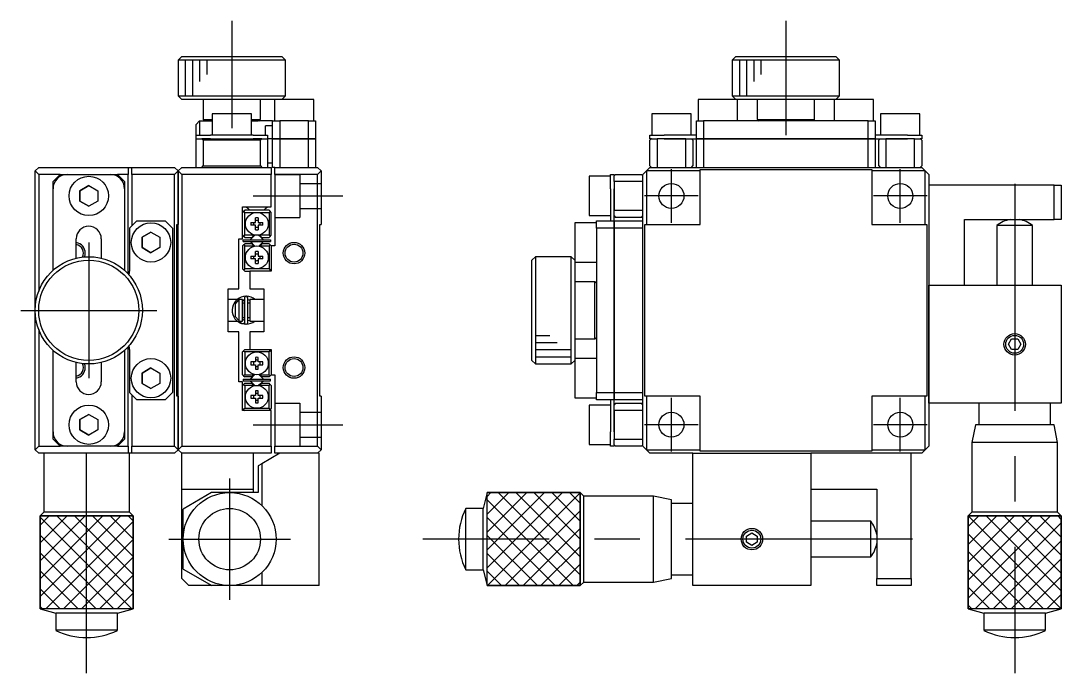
# Model space of a CAD drawing. Extents: x 196 to 549, y -29 to 204.
# Drawn here: x 403.2 to 548.7, y 59.8 to 151.1 of the extents above; entities that cross this region are included whole.
import ezdxf

# ---------------------------------------------------------------- set-up
doc = ezdxf.new("R2010")
doc.units = 0
doc.linetypes.add('CENTER', pattern=[50.8, 31.75, -6.35, 6.35, -6.35])
doc.linetypes.add('DASHED', pattern=[19.05, 12.7, -6.35])
doc.layers.get('0').update_dxf_attribs({"linetype": 'CONTINUOUS'})
doc.layers.add('CENTER', color=1, linetype='CENTER')

msp = doc.modelspace()

# ---------------------------------------------------------------- linework, layer by layer
at = {"color": 7, "linetype": 'CONTINUOUS'}
for p, q in [((425.71, 146.1), (425.21, 145.6)), ((440.21, 145.6), (425.21, 145.6)), ((425.21, 145.6), (425.21, 140.6)), ((425.71, 146.1), (439.71, 146.1)), ((425.71, 146.1), (439.71, 146.1)), ((425.71, 146.1), (425.71, 146.1)), ((440.21, 145.6), (439.71, 146.1)), ((440.21, 140.6), (440.21, 145.6)), ((503.18, 146.1), (502.68, 145.6)), ((517.68, 145.6), (502.68, 145.6)), ((502.68, 145.6), (502.68, 140.6)), ((503.18, 146.1), (517.18, 146.1)), ((517.68, 145.6), (517.18, 146.1)), ((517.68, 140.6), (517.68, 145.6)), ((425.21, 140.6), (440.21, 140.6)), ((425.21, 140.6), (425.71, 140.1)), ((438.66, 140.1), (425.71, 140.1)), ((428.71, 140.1), (428.71, 137.3)), ((436.71, 137.3), (436.71, 140.1)), ((444.16, 140.1), (438.66, 140.1)), ((438.66, 140.1), (438.66, 137.1)), ((439.71, 140.1), (440.21, 140.6)), ((440.21, 140.6), (440.21, 140.6)), ((444.16, 137.1), (444.16, 140.1)), ((500.68, 140.1), (497.93, 140.1)), ((497.93, 140.1), (497.93, 137.1)), ((503.43, 140.1), (500.68, 140.1)), ((502.68, 140.6), (510.1, 140.6)), ((502.68, 140.6), (503.18, 140.1)), ((510.1, 140.1), (503.43, 140.1)), ((503.43, 137.1), (503.43, 140.1)), ((506.18, 140.1), (506.18, 137.3)), ((510.1, 140.6), (517.68, 140.6)), ((516.93, 140.1), (510.1, 140.1)), ((514.18, 137.3), (514.18, 140.1)), ((519.68, 140.1), (516.93, 140.1)), ((516.93, 140.1), (516.93, 137.1)), ((517.18, 140.1), (517.68, 140.6)), ((522.43, 140.1), (519.68, 140.1)), ((522.43, 137.1), (522.43, 140.1)), ((428.21, 137.1), (427.71, 136.6)), ((428.21, 137.1), (428.21, 135.1)), ((428.21, 137.1), (429.96, 137.1)), ((428.71, 137.3), (429.96, 137.3)), ((428.71, 137.3), (428.91, 137.1)), ((435.46, 138.1), (429.96, 138.1)), ((429.96, 138.1), (429.96, 135.1)), ((435.46, 135.1), (435.46, 138.1)), ((435.46, 137.3), (436.71, 137.3)), ((435.46, 137.1), (436.41, 137.1)), ((438.41, 137.1), (436.41, 137.1)), ((436.51, 137.1), (436.71, 137.3)), ((438.41, 134.6), (438.41, 137.1)), ((438.41, 137.1), (439.41, 137.1)), ((439.41, 137.1), (439.41, 134.6)), ((443.41, 137.1), (439.41, 137.1)), ((443.41, 134.6), (443.41, 137.1)), ((443.41, 137.1), (444.41, 137.1)), ((444.41, 137.1), (444.41, 134.6)), ((494.18, 138.1), (491.43, 138.1)), ((491.43, 138.1), (491.43, 135.1)), ((496.93, 138.1), (494.18, 138.1)), ((496.93, 135.1), (496.93, 138.1)), ((497.68, 134.6), (497.68, 137.1)), ((497.68, 137.1), (498.68, 137.1)), ((498.68, 137.1), (498.68, 134.6)), ((508.93, 137.1), (498.68, 137.1)), ((506.18, 137.3), (510.13, 137.3)), ((506.18, 137.3), (506.38, 137.1)), ((511.43, 137.1), (508.93, 137.1)), ((510.13, 137.3), (514.18, 137.3)), ((521.68, 137.1), (511.43, 137.1)), ((513.98, 137.1), (514.18, 137.3)), ((521.68, 134.6), (521.68, 137.1)), ((521.68, 137.1), (522.68, 137.1)), ((522.68, 137.1), (522.68, 134.6)), ((526.18, 138.1), (523.43, 138.1)), ((523.43, 138.1), (523.43, 135.1)), ((528.93, 138.1), (526.18, 138.1)), ((528.93, 135.1), (528.93, 138.1)), ((427.71, 135.1), (427.71, 136.6)), ((438.41, 136.4), (437.41, 136.4)), ((437.41, 135.1), (437.41, 136.4)), ((427.71, 134.6), (427.71, 135.1)), ((427.71, 135.1), (429.71, 135.1)), ((427.71, 130.6), (427.71, 134.6)), ((427.71, 134.6), (428.51, 134.6)), ((428.71, 134.4), (428.51, 134.6)), ((428.51, 134.6), (428.83, 134.6)), ((428.83, 134.6), (428.51, 134.6)), ((436.71, 134.4), (428.71, 134.4)), ((428.71, 134.4), (428.71, 130.8)), ((429.71, 134.6), (428.83, 134.6)), ((435.71, 135.1), (429.71, 135.1)), ((429.71, 134.6), (435.71, 134.6)), ((435.71, 135.1), (437.71, 135.1)), ((436.58, 134.6), (435.71, 134.6)), ((436.58, 134.6), (436.91, 134.6)), ((436.91, 134.6), (436.58, 134.6)), ((436.91, 134.6), (436.71, 134.4)), ((436.71, 130.8), (436.71, 134.4)), ((436.91, 134.6), (437.71, 134.6)), ((437.71, 135.1), (437.71, 134.6)), ((437.71, 134.6), (437.71, 130.6)), ((438.41, 134.6), (437.71, 134.6)), ((439.41, 134.6), (438.41, 134.6)), ((438.41, 130.6), (438.41, 134.6)), ((438.41, 134.6), (439.41, 134.6)), ((439.41, 134.6), (443.41, 134.6)), ((439.41, 134.6), (439.41, 130.6)), ((443.41, 134.6), (439.41, 134.6)), ((444.41, 134.6), (443.41, 134.6)), ((443.41, 130.6), (443.41, 134.6)), ((443.41, 134.6), (444.41, 134.6)), ((444.41, 134.6), (444.41, 130.6)), ((491.18, 134.6), (491.18, 135.1)), ((491.18, 135.1), (493.18, 135.1)), ((491.38, 134.6), (491.18, 134.4)), ((491.38, 134.6), (491.18, 134.6)), ((491.18, 130.8), (491.18, 134.4)), ((491.38, 134.6), (492.18, 134.6)), ((492.18, 134.6), (492.18, 130.6)), ((493.18, 134.6), (492.18, 134.6)), ((493.18, 134.6), (492.18, 134.6)), ((497.68, 135.1), (493.18, 135.1)), ((496.18, 134.6), (493.18, 134.6)), ((493.18, 134.6), (496.18, 134.6)), ((496.18, 130.6), (496.18, 134.6)), ((496.18, 134.6), (497.68, 134.6)), ((497.18, 134.4), (496.98, 134.6)), ((497.18, 134.4), (497.18, 130.8)), ((498.68, 134.6), (497.68, 134.6)), ((497.68, 130.6), (497.68, 134.6)), ((497.68, 134.6), (498.68, 134.6)), ((498.68, 134.6), (521.68, 134.6)), ((498.68, 134.6), (498.68, 130.6)), ((521.68, 134.6), (498.68, 134.6)), ((522.68, 134.6), (521.68, 134.6)), ((521.68, 130.6), (521.68, 134.6)), ((521.68, 134.6), (522.68, 134.6)), ((527.18, 135.1), (522.68, 135.1)), ((522.68, 134.6), (522.68, 130.6)), ((522.68, 134.6), (524.18, 134.6)), ((523.38, 134.6), (523.18, 134.4)), ((523.18, 130.8), (523.18, 134.4)), ((524.18, 134.6), (524.18, 130.6)), ((527.18, 134.6), (524.18, 134.6)), ((524.18, 134.6), (527.18, 134.6)), ((527.18, 135.1), (529.18, 135.1)), ((528.18, 134.6), (527.18, 134.6)), ((528.18, 134.6), (527.18, 134.6)), ((528.18, 130.6), (528.18, 134.6)), ((528.18, 134.6), (528.98, 134.6)), ((529.18, 134.4), (528.98, 134.6)), ((529.18, 134.6), (528.98, 134.6)), ((529.18, 135.1), (529.18, 134.6)), ((529.18, 134.4), (529.18, 130.8)), ((438.41, 131.2), (437.71, 131.2)), ((405.71, 130.6), (405.21, 130.1)), ((405.21, 110.6), (405.21, 130.1)), ((405.21, 130.1), (405.71, 129.6)), ((405.71, 130.6), (418.21, 130.6)), ((405.71, 129.6), (405.71, 113.29)), ((408.71, 129.6), (405.71, 129.6)), ((408.51, 129.4), (408.71, 129.6)), ((408.71, 129.6), (409.71, 129.6)), ((409.71, 129.6), (415.71, 129.6)), ((415.71, 129.6), (416.71, 129.6)), ((416.71, 129.6), (416.91, 129.4)), ((418.21, 129.6), (416.71, 129.6)), ((418.21, 130.6), (418.21, 129.6)), ((418.21, 130.6), (418.71, 130.6)), ((418.21, 115.7), (418.21, 129.6)), ((418.71, 129.6), (418.71, 130.6)), ((418.71, 130.6), (424.71, 130.6)), ((424.71, 129.6), (418.71, 129.6)), ((418.71, 129.6), (418.71, 122.4)), ((424.71, 130.6), (425.21, 130.1)), ((425.21, 130.1), (424.71, 129.6)), ((424.71, 91.6), (424.71, 129.6)), ((425.71, 130.6), (425.21, 130.1)), ((425.21, 91.1), (425.21, 130.1)), ((425.21, 130.1), (425.71, 129.6)), ((425.21, 130.1), (425.21, 122.6)), ((425.71, 130.6), (438.21, 130.6)), ((425.71, 129.6), (425.71, 91.6)), ((438.21, 129.6), (425.71, 129.6)), ((428.51, 130.6), (428.71, 130.8)), ((428.71, 130.8), (436.71, 130.8)), ((436.71, 130.8), (436.91, 130.6)), ((438.21, 130.6), (438.21, 129.6)), ((438.21, 125.1), (438.21, 129.6)), ((438.71, 130.6), (438.41, 130.6)), ((438.71, 129.6), (438.71, 130.6)), ((438.71, 130.6), (444.71, 130.6)), ((438.71, 129.6), (438.71, 119.6)), ((444.71, 129.6), (438.71, 129.6)), ((444.71, 130.6), (445.21, 130.1)), ((445.21, 130.1), (444.71, 129.6)), ((444.71, 91.6), (444.71, 129.6)), ((445.21, 130.1), (445.21, 122.6)), ((485.68, 129.6), (486.18, 129.6)), ((485.68, 127.6), (485.68, 129.6)), ((486.38, 129.6), (486.18, 129.4)), ((486.18, 129.6), (486.18, 129.4)), ((486.38, 129.6), (489.98, 129.6)), ((490.18, 129.4), (489.98, 129.6)), ((490.68, 130.1), (490.18, 129.6)), ((490.18, 91.6), (490.18, 129.6)), ((491.18, 130.6), (490.68, 130.1)), ((490.68, 130.1), (490.68, 122.6)), ((498.18, 130.1), (490.68, 130.1)), ((491.18, 130.8), (491.38, 130.6)), ((491.18, 130.6), (529.18, 130.6)), ((496.98, 130.6), (497.18, 130.8)), ((498.18, 130.3), (522.18, 130.3)), ((498.18, 130.1), (498.18, 130.3)), ((498.18, 122.6), (498.18, 130.1)), ((522.18, 130.3), (522.18, 130.1)), ((529.68, 130.1), (522.18, 130.1)), ((522.18, 130.1), (522.18, 122.6)), ((523.18, 130.8), (523.38, 130.6)), ((528.98, 130.6), (529.18, 130.8)), ((529.68, 130.1), (529.18, 130.6)), ((529.68, 122.6), (529.68, 130.1)), ((530.18, 129.6), (529.68, 130.1)), ((530.18, 129.6), (530.18, 91.6)), ((408.51, 129.4), (407.71, 128.6)), ((407.71, 127.6), (407.71, 128.6)), ((408.83, 129.4), (408.51, 129.4)), ((411.46, 127.32), (412.71, 128.04)), ((412.71, 128.04), (411.46, 127.32)), ((412.71, 128.04), (413.96, 127.32)), ((416.91, 129.4), (416.58, 129.4)), ((417.71, 128.6), (416.91, 129.4)), ((417.71, 128.6), (417.71, 127.6)), ((482.68, 129.35), (482.68, 126.6)), ((485.68, 129.35), (482.68, 129.35)), ((486.18, 128.6), (486.18, 129.4)), ((490.18, 128.6), (486.18, 128.6)), ((486.18, 128.6), (486.18, 127.6)), ((486.18, 128.6), (486.18, 127.6)), ((547.68, 128.1), (530.18, 128.1)), ((547.68, 123.3), (547.68, 128.1)), ((547.68, 128.1), (548.68, 128.1)), ((548.68, 128.1), (548.68, 123.3)), ((407.71, 116.19), (407.71, 127.6)), ((411.46, 125.88), (411.46, 127.32)), ((411.46, 127.32), (411.46, 125.88)), ((413.96, 127.32), (413.96, 125.88)), ((417.71, 127.6), (417.71, 116.19)), ((482.68, 126.6), (482.68, 123.85)), ((485.68, 127.6), (485.68, 123.1)), ((486.18, 127.6), (486.18, 124.6)), ((486.18, 124.6), (486.18, 127.6)), ((412.71, 125.15), (411.46, 125.88)), ((411.46, 125.88), (412.71, 125.15)), ((413.96, 125.88), (412.71, 125.15)), ((434.21, 125.1), (438.21, 125.1)), ((434.21, 120.6), (434.21, 125.1)), ((434.36, 124.45), (434.21, 124.3)), ((434.36, 124.45), (434.51, 124.6)), ((434.51, 124.3), (434.36, 124.45)), ((437.91, 124.6), (434.51, 124.6)), ((434.51, 121.1), (434.51, 124.3)), ((434.51, 124.3), (436.21, 124.3)), ((434.73, 125.1), (434.96, 124.87)), ((434.96, 124.87), (435.21, 124.62)), ((436.21, 124.62), (435.21, 124.62)), ((437.21, 124.62), (436.21, 124.62)), ((436.21, 124.3), (437.91, 124.3)), ((437.21, 124.62), (437.46, 124.87)), ((437.46, 124.87), (437.69, 125.1)), ((437.91, 124.6), (438.06, 124.45)), ((438.06, 124.45), (437.91, 124.3)), ((437.91, 124.3), (437.91, 121.1)), ((438.21, 124.3), (438.06, 124.45)), ((438.21, 121.1), (438.21, 124.3)), ((482.68, 123.85), (485.68, 123.85)), ((486.18, 124.6), (490.18, 124.6)), ((486.18, 123.1), (486.18, 124.6)), ((486.18, 123.8), (486.38, 123.6)), ((489.98, 123.6), (490.18, 123.8)), ((419.41, 123.1), (418.41, 122.1)), ((419.41, 123.1), (423.41, 123.1)), ((424.41, 122.1), (423.41, 123.1)), ((425.01, 122.6), (425.21, 122.6)), ((425.01, 98.6), (425.01, 122.6)), ((435.38, 122.9), (436.01, 122.9)), ((436.01, 122.5), (435.38, 122.5)), ((436.01, 122.9), (436.01, 123.52)), ((436.01, 121.87), (436.01, 122.5)), ((436.41, 123.52), (436.41, 122.9)), ((436.41, 122.9), (437.03, 122.9)), ((436.41, 122.5), (436.41, 121.87)), ((437.03, 122.5), (436.41, 122.5)), ((445.01, 122.6), (445.21, 122.6)), ((445.01, 98.6), (445.01, 122.6)), ((480.68, 122.85), (480.68, 120.1)), ((483.68, 122.85), (480.68, 122.85)), ((483.68, 123.1), (486.18, 123.1)), ((483.68, 122.1), (483.68, 123.1)), ((486.18, 123.1), (486.18, 122.1)), ((486.18, 123.1), (490.18, 123.1)), ((486.18, 122.1), (486.18, 123.1)), ((489.98, 123.6), (486.38, 123.6)), ((490.48, 122.6), (490.68, 122.6)), ((490.48, 98.6), (490.48, 122.6)), ((490.68, 122.6), (498.18, 122.6)), ((522.18, 122.6), (529.68, 122.6)), ((529.68, 122.6), (529.88, 122.6)), ((529.88, 122.6), (529.88, 98.6)), ((535.18, 114.1), (535.18, 123.3)), ((535.18, 123.3), (547.68, 123.3)), ((544.68, 122.47), (539.68, 122.47)), ((539.68, 122.47), (539.68, 114.1)), ((544.68, 114.1), (544.68, 122.47)), ((548.68, 123.3), (547.68, 123.3)), ((418.41, 122.1), (418.41, 116.1)), ((420.16, 120.82), (421.41, 121.54)), ((421.41, 121.54), (420.16, 120.82)), ((420.16, 119.38), (420.16, 120.82)), ((420.16, 120.82), (420.16, 119.38)), ((421.41, 121.54), (422.66, 120.82)), ((422.66, 120.82), (422.66, 119.38)), ((424.41, 122.1), (424.41, 99.1)), ((434.21, 121.1), (434.36, 120.95)), ((434.36, 120.95), (434.51, 121.1)), ((434.51, 120.8), (434.36, 120.95)), ((435.81, 121.1), (434.51, 121.1)), ((434.51, 120.8), (435.51, 120.8)), ((435.92, 121.12), (435.3, 120.51)), ((435.81, 121.1), (435.51, 120.8)), ((435.85, 121.14), (435.81, 121.1)), ((436.72, 120.86), (436.46, 121.12)), ((437.11, 120.51), (436.49, 121.12)), ((436.6, 121.1), (436.56, 121.14)), ((437.91, 121.1), (436.6, 121.1)), ((436.9, 120.8), (436.6, 121.1)), ((437.11, 120.47), (436.72, 120.86)), ((436.9, 120.8), (437.91, 120.8)), ((437.91, 121.1), (438.06, 120.95)), ((438.06, 120.95), (437.91, 120.8)), ((438.06, 120.95), (438.21, 121.1)), ((486.18, 122.1), (483.68, 122.1)), ((483.68, 122.1), (483.68, 111.85)), ((486.18, 99.1), (486.18, 122.1)), ((490.18, 122.1), (486.18, 122.1)), ((486.18, 122.1), (486.18, 99.1)), ((410.96, 117.89), (410.96, 120.6)), ((414.46, 120.6), (414.46, 117.89)), ((421.41, 118.65), (420.16, 119.38)), ((420.16, 119.38), (421.41, 118.65)), ((422.66, 119.38), (421.41, 118.65)), ((433.71, 120.6), (434.21, 120.6)), ((433.71, 113.6), (433.71, 120.6)), ((434.36, 119.75), (434.21, 119.6)), ((434.21, 119.6), (434.21, 116.4)), ((434.31, 120.25), (434.31, 120.45)), ((434.31, 120.45), (438.11, 120.45)), ((434.31, 120.25), (438.11, 120.25)), ((434.36, 119.75), (434.51, 119.9)), ((434.51, 119.6), (434.36, 119.75)), ((435.51, 119.9), (434.51, 119.9)), ((434.51, 116.4), (434.51, 119.6)), ((434.51, 119.6), (435.81, 119.6)), ((435.3, 120.22), (435.95, 119.58)), ((435.3, 120.19), (435.92, 119.57)), ((435.51, 119.9), (435.81, 119.6)), ((435.81, 119.6), (435.85, 119.56)), ((436.49, 119.57), (437.11, 120.19)), ((436.56, 119.56), (436.6, 119.6)), ((436.6, 119.6), (436.9, 119.9)), ((436.6, 119.6), (437.91, 119.6)), ((437.91, 119.9), (436.9, 119.9)), ((437.91, 119.9), (438.06, 119.75)), ((438.06, 119.75), (437.91, 119.6)), ((437.91, 119.6), (437.91, 116.4)), ((438.21, 119.6), (438.06, 119.75)), ((438.11, 120.45), (438.11, 120.25)), ((438.21, 119.6), (438.21, 116.1)), ((438.71, 119.6), (438.21, 119.6)), ((480.68, 120.1), (480.68, 117.35)), ((435.38, 118.2), (436.01, 118.2)), ((436.01, 118.2), (436.01, 118.82)), ((436.41, 118.82), (436.41, 118.2)), ((436.41, 118.2), (437.03, 118.2)), ((475.18, 118.1), (474.68, 117.6)), ((475.18, 118.1), (475.18, 103.1)), ((480.18, 118.1), (475.18, 118.1)), ((480.18, 110.52), (480.18, 118.1)), ((480.68, 117.6), (480.18, 118.1)), ((434.21, 116.4), (434.36, 116.25)), ((434.36, 116.25), (434.51, 116.4)), ((436.21, 116.4), (434.51, 116.4)), ((436.01, 117.8), (435.38, 117.8)), ((436.01, 117.17), (436.01, 117.8)), ((437.91, 116.4), (436.21, 116.4)), ((437.03, 117.8), (436.41, 117.8)), ((436.41, 117.8), (436.41, 117.17)), ((437.91, 116.4), (438.06, 116.25)), ((438.06, 116.25), (438.21, 116.4)), ((474.68, 103.6), (474.68, 117.6)), ((480.68, 117.35), (480.68, 110.52)), ((480.68, 117.35), (483.68, 117.35)), ((434.51, 116.1), (434.36, 116.25)), ((434.51, 116.1), (435.21, 116.1)), ((435.21, 116.1), (435.21, 113.6)), ((438.21, 116.1), (435.21, 116.1)), ((438.06, 116.25), (437.91, 116.1)), ((432.21, 113.6), (433.71, 113.6)), ((432.21, 107.6), (432.21, 113.6)), ((435.21, 113.6), (437.21, 113.6)), ((437.21, 113.6), (437.21, 111.67)), ((483.48, 114.6), (480.68, 114.6)), ((483.48, 110.55), (483.48, 114.6)), ((483.68, 114.4), (483.48, 114.6)), ((530.18, 97.6), (530.18, 114.1)), ((530.18, 114.1), (548.68, 114.1)), ((548.68, 114.1), (548.68, 97.6)), ((433.45, 112.1), (432.21, 112.1)), ((433.21, 111.52), (433.71, 112.05)), ((433.71, 112.1), (433.71, 112.05)), ((434.21, 112.1), (433.71, 112.1)), ((433.71, 112.05), (433.71, 109.16)), ((433.92, 112.4), (433.92, 112.39)), ((433.93, 112.4), (433.92, 112.39)), ((433.99, 112.42), (433.93, 112.4)), ((434.21, 111.6), (434.21, 112.1)), ((434.21, 109.1), (434.21, 112.1)), ((434.21, 112.03), (434.48, 112.1)), ((434.48, 112.34), (434.48, 108.89)), ((434.93, 108.89), (434.93, 112.34)), ((434.93, 112.1), (435.21, 112.03)), ((435.21, 112.1), (435.21, 109.1)), ((437.21, 112.1), (435.21, 112.1)), ((405.21, 91.1), (405.21, 110.6)), ((433.21, 109.68), (433.21, 111.52)), ((434.21, 112.01), (434.22, 112.01)), ((434.21, 111.6), (434.21, 109.6)), ((434.21, 109.6), (434.21, 111.6)), ((434.48, 111.6), (434.21, 111.6)), ((434.22, 112.01), (434.23, 112.01)), ((434.23, 112.01), (434.24, 112.01)), ((434.24, 112.01), (434.26, 112.01)), ((434.26, 112.01), (434.27, 112)), ((434.27, 112), (434.28, 112)), ((434.28, 112), (434.3, 112)), ((434.3, 112), (434.31, 111.99)), ((434.31, 111.99), (434.32, 111.99)), ((434.32, 111.99), (434.33, 111.98)), ((434.33, 111.98), (434.35, 111.97)), ((434.35, 111.97), (434.36, 111.97)), ((434.36, 111.97), (434.37, 111.96)), ((434.37, 111.96), (434.38, 111.95)), ((434.38, 111.95), (434.39, 111.94)), ((434.39, 111.94), (434.4, 111.93)), ((434.4, 111.93), (434.41, 111.92)), ((434.41, 111.92), (434.42, 111.91)), ((434.42, 111.91), (434.43, 111.9)), ((434.43, 111.9), (434.44, 111.89)), ((434.44, 111.89), (434.44, 111.88)), ((434.44, 111.88), (434.45, 111.87)), ((434.45, 111.87), (434.46, 111.86)), ((434.46, 111.86), (434.46, 111.85)), ((434.46, 111.85), (434.47, 111.83)), ((434.47, 111.83), (434.47, 111.82)), ((434.47, 111.82), (434.47, 111.81)), ((434.47, 111.81), (434.48, 111.79)), ((434.48, 111.79), (434.48, 111.78)), ((434.48, 111.78), (434.48, 111.77)), ((434.48, 111.77), (434.48, 111.75)), ((434.48, 111.75), (434.48, 111.74)), ((434.48, 111.74), (434.48, 111.73)), ((435.21, 111.6), (434.93, 111.6)), ((437.21, 111.67), (437.21, 109.52)), ((483.68, 111.85), (483.68, 109.35)), ((433.71, 109.16), (433.21, 109.68)), ((433.21, 109.68), (433.21, 109.68)), ((433.71, 109.16), (433.71, 109.1)), ((434.21, 109.1), (434.21, 109.6)), ((434.21, 109.6), (434.48, 109.6)), ((434.22, 109.22), (434.21, 109.22)), ((434.21, 109.22), (434.21, 109.22)), ((434.24, 109.22), (434.22, 109.22)), ((434.25, 109.22), (434.24, 109.22)), ((434.27, 109.22), (434.25, 109.22)), ((434.28, 109.22), (434.27, 109.22)), ((434.29, 109.23), (434.28, 109.22)), ((434.3, 109.23), (434.29, 109.23)), ((434.32, 109.24), (434.3, 109.23)), ((434.33, 109.24), (434.32, 109.24)), ((434.34, 109.25), (434.33, 109.24)), ((434.35, 109.26), (434.34, 109.25)), ((434.36, 109.26), (434.35, 109.26)), ((434.38, 109.27), (434.36, 109.26)), ((434.39, 109.28), (434.38, 109.27)), ((434.4, 109.29), (434.39, 109.28)), ((434.41, 109.3), (434.4, 109.29)), ((434.42, 109.31), (434.41, 109.3)), ((434.43, 109.33), (434.42, 109.32)), ((434.42, 109.32), (434.42, 109.31)), ((434.44, 109.34), (434.43, 109.33)), ((434.45, 109.35), (434.44, 109.34)), ((434.46, 109.37), (434.45, 109.36)), ((434.45, 109.36), (434.45, 109.35)), ((434.47, 109.4), (434.46, 109.39)), ((434.46, 109.39), (434.46, 109.37)), ((434.48, 109.43), (434.47, 109.41)), ((434.47, 109.41), (434.47, 109.4)), ((434.48, 109.49), (434.48, 109.48)), ((434.48, 109.48), (434.48, 109.47)), ((434.48, 109.47), (434.48, 109.45)), ((434.48, 109.45), (434.48, 109.44)), ((434.48, 109.44), (434.48, 109.43)), ((434.93, 109.6), (435.21, 109.6)), ((435.21, 109.2), (434.93, 109.13)), ((437.21, 109.52), (437.21, 107.6)), ((480.18, 103.1), (480.18, 110.52)), ((480.68, 110.52), (480.68, 103.85)), ((483.48, 106.6), (483.48, 110.55)), ((483.68, 109.35), (483.68, 99.1)), ((405.71, 107.9), (405.71, 91.6)), ((432.21, 109.1), (433.49, 109.1)), ((433.49, 109.1), (433.49, 109.1)), ((433.49, 109.1), (433.49, 109.1)), ((433.71, 109.1), (434.21, 109.1)), ((433.9, 108.84), (433.93, 108.83)), ((433.92, 108.83), (434, 109.09)), ((433.93, 108.85), (433.92, 108.84)), ((433.92, 108.84), (433.92, 108.84)), ((433.92, 108.84), (433.93, 108.83)), ((433.94, 108.91), (433.93, 108.89)), ((433.93, 108.89), (433.93, 108.88)), ((433.93, 108.88), (433.93, 108.87)), ((433.93, 108.87), (433.93, 108.86)), ((433.93, 108.86), (433.93, 108.85)), ((433.93, 108.83), (433.93, 108.83)), ((433.93, 108.83), (433.93, 108.83)), ((433.93, 108.83), (433.93, 108.83)), ((433.93, 108.83), (433.96, 108.81)), ((433.95, 108.93), (433.94, 108.92)), ((433.94, 108.92), (433.94, 108.91)), ((433.96, 108.96), (433.95, 108.95)), ((433.95, 108.95), (433.95, 108.93)), ((433.97, 109), (433.96, 108.98)), ((433.96, 108.98), (433.96, 108.96)), ((433.96, 108.81), (433.99, 108.8)), ((433.98, 109.01), (433.97, 109)), ((433.99, 109.05), (433.98, 109.03)), ((433.98, 109.03), (433.98, 109.01)), ((434, 109.06), (433.99, 109.05)), ((433.99, 108.8), (434.03, 108.79)), ((433.99, 108.8), (434.68, 108.66)), ((434, 109.09), (434, 109.1)), ((434.01, 109.08), (434, 109.06)), ((434.01, 109.1), (434.01, 109.08)), ((434.03, 108.79), (434.06, 108.78)), ((434.06, 108.78), (434.1, 108.78)), ((434.1, 108.78), (434.13, 108.77)), ((434.13, 108.77), (434.17, 108.77)), ((434.17, 108.77), (434.2, 108.77)), ((434.2, 108.77), (434.24, 108.77)), ((434.24, 108.77), (434.28, 108.77)), ((434.28, 108.77), (434.31, 108.77)), ((434.31, 108.77), (434.35, 108.78)), ((434.35, 108.78), (434.38, 108.79)), ((434.38, 108.79), (434.42, 108.8)), ((434.42, 108.8), (434.45, 108.81)), ((434.45, 108.81), (434.48, 108.82)), ((434.48, 108.82), (434.49, 108.82)), ((435.21, 109.1), (437.21, 109.1)), ((433.71, 107.6), (432.21, 107.6)), ((433.71, 100.6), (433.71, 107.6)), ((437.21, 107.6), (435.21, 107.6)), ((435.21, 107.6), (435.21, 105.1)), ((480.68, 106.6), (483.48, 106.6)), ((483.48, 106.6), (483.68, 106.8)), ((541.31, 105.85), (541.74, 106.6)), ((541.74, 106.6), (542.61, 106.6)), ((542.61, 106.6), (543.04, 105.85)), ((407.71, 93.6), (407.71, 105.01)), ((417.71, 105.01), (417.71, 93.6)), ((418.21, 91.6), (418.21, 105.5)), ((418.41, 105.1), (418.41, 99.1)), ((434.21, 104.8), (434.36, 104.95)), ((434.21, 101.6), (434.21, 104.8)), ((434.51, 105.1), (434.36, 104.95)), ((434.36, 104.95), (434.51, 104.8)), ((434.51, 105.1), (435.21, 105.1)), ((434.51, 104.8), (434.51, 101.6)), ((436.21, 104.8), (434.51, 104.8)), ((435.21, 105.1), (438.21, 105.1)), ((437.91, 104.8), (436.21, 104.8)), ((438.06, 104.95), (437.91, 105.1)), ((437.91, 104.8), (438.06, 104.95)), ((437.91, 101.6), (437.91, 104.8)), ((438.06, 104.95), (438.21, 104.8)), ((438.21, 105.1), (438.21, 101.6)), ((541.74, 105.1), (541.31, 105.85)), ((542.61, 105.1), (541.74, 105.1)), ((543.04, 105.85), (542.61, 105.1)), ((410.96, 100.6), (410.96, 103.3)), ((414.46, 103.3), (414.46, 100.6)), ((436.01, 103.4), (435.38, 103.4)), ((436.01, 104.02), (436.01, 103.4)), ((436.41, 103.4), (436.41, 104.02)), ((437.03, 103.4), (436.41, 103.4)), ((474.68, 103.6), (475.18, 103.1)), ((480.18, 103.1), (480.68, 103.6)), ((480.68, 103.85), (480.68, 101.1)), ((483.68, 103.85), (480.68, 103.85)), ((420.16, 101.82), (421.41, 102.54)), ((421.41, 102.54), (420.16, 101.82)), ((421.41, 102.54), (422.66, 101.82)), ((435.38, 103), (436.01, 103)), ((436.01, 103), (436.01, 102.37)), ((436.41, 102.37), (436.41, 103)), ((436.41, 103), (437.03, 103)), ((475.18, 103.1), (480.18, 103.1)), ((420.16, 100.38), (420.16, 101.82)), ((420.16, 101.82), (420.16, 100.38)), ((422.66, 101.82), (422.66, 100.38)), ((434.21, 100.6), (433.71, 100.6)), ((434.36, 101.45), (434.21, 101.6)), ((434.21, 96.6), (434.21, 100.6)), ((434.31, 100.95), (434.31, 100.75)), ((434.31, 100.95), (438.11, 100.95)), ((434.31, 100.75), (438.11, 100.75)), ((434.51, 101.6), (434.36, 101.45)), ((434.36, 101.45), (434.51, 101.3)), ((434.51, 100.4), (434.36, 100.25)), ((434.51, 101.6), (435.81, 101.6)), ((435.51, 101.3), (434.51, 101.3)), ((434.51, 100.4), (435.51, 100.4)), ((435.3, 100.97), (435.95, 101.62)), ((435.92, 101.62), (435.3, 101.01)), ((435.3, 100.69), (435.92, 100.07)), ((435.51, 101.3), (435.81, 101.6)), ((435.81, 100.1), (435.51, 100.4)), ((435.81, 101.6), (435.85, 101.64)), ((437.11, 101.01), (436.49, 101.62)), ((436.49, 100.07), (437.11, 100.69)), ((436.56, 101.64), (436.6, 101.6)), ((436.6, 101.6), (436.9, 101.3)), ((436.6, 101.6), (437.91, 101.6)), ((436.9, 100.4), (436.6, 100.1)), ((437.11, 100.72), (436.72, 100.33)), ((437.91, 101.3), (436.9, 101.3)), ((436.9, 100.4), (437.91, 100.4)), ((438.06, 101.45), (437.91, 101.6)), ((437.91, 101.3), (438.06, 101.45)), ((438.06, 100.25), (437.91, 100.4)), ((438.21, 101.6), (438.06, 101.45)), ((438.11, 100.75), (438.11, 100.95)), ((438.21, 101.6), (438.71, 101.6)), ((438.71, 101.6), (438.71, 91.6)), ((480.68, 101.1), (480.68, 98.35)), ((418.41, 99.1), (419.41, 98.1)), ((421.41, 99.65), (420.16, 100.38)), ((420.16, 100.38), (421.41, 99.65)), ((422.66, 100.38), (421.41, 99.65)), ((423.41, 98.1), (424.41, 99.1)), ((434.21, 100.1), (434.36, 100.25)), ((434.36, 100.25), (434.51, 100.1)), ((434.51, 100.1), (434.51, 96.9)), ((435.81, 100.1), (434.51, 100.1)), ((435.85, 100.06), (435.81, 100.1)), ((436.01, 99.32), (436.01, 98.7)), ((436.41, 98.7), (436.41, 99.32)), ((436.72, 100.33), (436.46, 100.08)), ((436.6, 100.1), (436.56, 100.06)), ((437.91, 100.1), (436.6, 100.1)), ((437.91, 100.1), (438.06, 100.25)), ((437.91, 96.9), (437.91, 100.1)), ((438.06, 100.25), (438.21, 100.1)), ((438.21, 100.1), (438.21, 96.9)), ((483.68, 99.1), (486.18, 99.1)), ((483.68, 98.1), (483.68, 99.1)), ((486.18, 99.1), (486.18, 98.1)), ((486.18, 99.1), (490.18, 99.1)), ((486.18, 98.1), (486.18, 99.1)), ((418.71, 98.8), (418.71, 91.6)), ((423.41, 98.1), (419.41, 98.1)), ((425.21, 98.6), (425.01, 98.6)), ((425.21, 98.6), (425.21, 91.1)), ((436.01, 98.7), (435.38, 98.7)), ((435.38, 98.3), (436.01, 98.3)), ((436.01, 98.3), (436.01, 97.67)), ((437.03, 98.7), (436.41, 98.7)), ((436.41, 97.67), (436.41, 98.3)), ((436.41, 98.3), (437.03, 98.3)), ((445.21, 98.6), (445.01, 98.6)), ((445.21, 98.6), (445.21, 91.1)), ((480.68, 98.35), (483.68, 98.35)), ((486.18, 98.1), (483.68, 98.1)), ((485.68, 98.1), (485.68, 93.6)), ((490.18, 98.1), (486.18, 98.1)), ((486.18, 96.6), (486.18, 98.1)), ((486.38, 97.6), (486.18, 97.4)), ((486.38, 97.6), (489.98, 97.6)), ((490.18, 97.4), (489.98, 97.6)), ((490.68, 98.6), (490.48, 98.6)), ((490.68, 98.6), (490.68, 91.1)), ((498.18, 98.6), (490.68, 98.6)), ((498.18, 91.1), (498.18, 98.6)), ((522.18, 98.6), (522.18, 91.1)), ((529.68, 98.6), (522.18, 98.6)), ((529.68, 91.1), (529.68, 98.6)), ((529.88, 98.6), (529.68, 98.6)), ((548.68, 97.6), (530.18, 97.6)), ((537.18, 97.6), (537.18, 94.6)), ((547.18, 94.6), (547.18, 97.6)), ((411.46, 95.32), (412.71, 96.04)), ((412.71, 96.04), (411.46, 95.32)), ((412.71, 96.04), (413.96, 95.32)), ((434.36, 96.75), (434.21, 96.9)), ((438.21, 96.6), (434.21, 96.6)), ((434.51, 96.9), (434.36, 96.75)), ((434.36, 96.75), (434.51, 96.6)), ((434.51, 96.9), (436.21, 96.9)), ((436.21, 96.9), (437.91, 96.9)), ((438.06, 96.75), (437.91, 96.9)), ((437.91, 96.6), (438.06, 96.75)), ((438.21, 96.9), (438.06, 96.75)), ((438.21, 91.6), (438.21, 96.6)), ((482.68, 97.35), (482.68, 94.6)), ((485.68, 97.35), (482.68, 97.35)), ((490.18, 96.6), (486.18, 96.6)), ((486.18, 96.6), (486.18, 93.6)), ((486.18, 93.6), (486.18, 96.6)), ((411.46, 93.88), (411.46, 95.32)), ((411.46, 95.32), (411.46, 93.88)), ((413.96, 95.32), (413.96, 93.88)), ((482.68, 94.6), (482.68, 91.85)), ((536.68, 94.6), (536.18, 92.1)), ((547.68, 94.6), (536.68, 94.6)), ((548.18, 92.1), (547.68, 94.6)), ((407.71, 92.6), (407.71, 93.6)), ((412.71, 93.15), (411.46, 93.88)), ((411.46, 93.88), (412.71, 93.15)), ((413.96, 93.88), (412.71, 93.15)), ((417.71, 93.6), (417.71, 92.6)), ((485.68, 91.6), (485.68, 93.6)), ((486.18, 93.6), (486.18, 92.6)), ((486.18, 93.6), (486.18, 92.6)), ((407.71, 92.6), (408.51, 91.8)), ((408.71, 91.6), (408.51, 91.8)), ((408.51, 91.8), (408.83, 91.8)), ((416.58, 91.8), (416.91, 91.8)), ((416.91, 91.8), (416.71, 91.6)), ((416.91, 91.8), (417.71, 92.6)), ((482.68, 91.85), (485.68, 91.85)), ((486.18, 92.6), (490.18, 92.6)), ((486.18, 91.8), (486.18, 92.6)), ((486.18, 91.8), (486.38, 91.6)), ((486.18, 91.8), (486.18, 91.6)), ((489.98, 91.6), (490.18, 91.8)), ((548.18, 92.1), (536.18, 92.1)), ((536.18, 92.1), (536.18, 82.35)), ((548.18, 82.35), (548.18, 92.1)), ((405.71, 91.6), (405.21, 91.1)), ((405.21, 91.1), (405.71, 90.6)), ((405.71, 91.6), (408.71, 91.6)), ((418.21, 90.6), (405.71, 90.6)), ((406.41, 90.6), (406.41, 82.35)), ((409.71, 91.6), (408.71, 91.6)), ((415.71, 91.6), (409.71, 91.6)), ((416.71, 91.6), (415.71, 91.6)), ((416.71, 91.6), (418.21, 91.6)), ((418.21, 91.6), (418.21, 90.6)), ((418.71, 90.6), (418.21, 90.6)), ((418.41, 82.35), (418.41, 90.6)), ((418.71, 91.6), (424.71, 91.6)), ((418.71, 90.6), (418.71, 91.6)), ((424.71, 90.6), (418.71, 90.6)), ((424.71, 91.6), (425.21, 91.1)), ((425.21, 91.1), (424.71, 90.6)), ((425.71, 91.6), (425.21, 91.1)), ((425.21, 91.1), (425.71, 90.6)), ((425.71, 91.6), (438.21, 91.6)), ((425.71, 85.6), (425.71, 90.6)), ((438.21, 90.6), (425.71, 90.6)), ((435.71, 90.6), (435.71, 85.6)), ((439.41, 90.6), (436.91, 89.15)), ((438.21, 91.6), (438.21, 90.6)), ((438.71, 91.6), (444.71, 91.6)), ((438.71, 90.6), (438.71, 91.6)), ((444.71, 90.6), (438.71, 90.6)), ((444.71, 91.6), (445.21, 91.1)), ((445.21, 91.1), (444.71, 90.6)), ((444.91, 90.6), (444.71, 90.6)), ((444.91, 72.1), (444.91, 90.6)), ((486.18, 91.6), (485.68, 91.6)), ((489.98, 91.6), (486.38, 91.6)), ((490.18, 91.6), (490.68, 91.1)), ((490.68, 91.1), (498.18, 91.1)), ((490.68, 91.1), (491.18, 90.6)), ((497.18, 90.6), (491.18, 90.6)), ((497.18, 90.6), (513.68, 90.6)), ((497.18, 72.1), (497.18, 90.6)), ((498.18, 90.9), (498.18, 91.1)), ((522.18, 90.9), (498.18, 90.9)), ((513.68, 90.6), (513.68, 72.1)), ((529.18, 90.6), (513.68, 90.6)), ((522.18, 91.1), (529.68, 91.1)), ((522.18, 91.1), (522.18, 90.9)), ((527.68, 73.1), (527.68, 90.6)), ((529.18, 90.6), (529.68, 91.1)), ((529.68, 91.1), (530.18, 91.6)), ((436.91, 89.15), (436.41, 88.87)), ((436.41, 88.87), (436.41, 85.1)), ((436.91, 89.15), (436.91, 83.29)), ((425.71, 85.6), (435.71, 85.6)), ((425.71, 73.1), (425.71, 85.6)), ((429.88, 85.1), (425.91, 82.8)), ((432.41, 85.1), (429.88, 85.1)), ((436.41, 85.1), (432.41, 85.1)), ((435.71, 85.6), (435.71, 85.1)), ((468.43, 85.1), (467.84, 82.9)), ((468.43, 85.1), (481.43, 85.1)), ((468.43, 72.1), (468.43, 85.1)), ((481.93, 84.6), (481.43, 85.1)), ((481.43, 85.1), (481.43, 72.1)), ((481.93, 72.6), (481.93, 84.6)), ((491.68, 84.6), (481.93, 84.6)), ((491.68, 72.6), (491.68, 84.6)), ((494.18, 84.1), (491.68, 84.6)), ((513.68, 85.6), (522.88, 85.6)), ((522.88, 85.6), (522.88, 73.1)), ((494.18, 73.1), (494.18, 84.1)), ((497.18, 83.6), (494.18, 83.6)), ((406.41, 82.35), (405.91, 81.85)), ((410.21, 81.85), (405.91, 81.85)), ((405.91, 68.85), (405.91, 81.85)), ((405.91, 81.85), (418.91, 81.85)), ((410.38, 82.35), (406.41, 82.35)), ((418.41, 82.35), (410.38, 82.35)), ((418.91, 81.85), (418.41, 82.35)), ((418.91, 81.85), (418.91, 68.85)), ((425.91, 78.6), (425.91, 82.8)), ((465.43, 74.3), (465.43, 82.9)), ((467.84, 82.9), (465.43, 82.9)), ((467.84, 74.3), (467.84, 82.9)), ((536.18, 82.35), (535.68, 81.85)), ((535.68, 68.85), (535.68, 81.85)), ((535.68, 81.85), (548.68, 81.85)), ((548.18, 82.35), (536.18, 82.35)), ((548.68, 81.85), (548.18, 82.35)), ((548.68, 81.85), (548.68, 68.85)), ((522.05, 81.1), (513.68, 81.1)), ((522.05, 76.1), (522.05, 81.1)), ((425.91, 74.41), (425.91, 78.6)), ((504.68, 79.03), (505.43, 79.46)), ((504.68, 78.16), (504.68, 79.03)), ((505.43, 79.46), (506.18, 79.03)), ((506.18, 79.03), (506.18, 78.16)), ((505.43, 77.73), (504.68, 78.16)), ((506.18, 78.16), (505.43, 77.73)), ((513.68, 76.1), (522.05, 76.1)), ((425.91, 74.41), (429.91, 72.1)), ((465.43, 74.3), (467.84, 74.3)), ((467.84, 74.3), (468.43, 72.1)), ((425.71, 73.1), (426.71, 72.1)), ((436.91, 73.91), (436.91, 72.1)), ((491.68, 72.6), (494.18, 73.1)), ((494.18, 73.6), (497.18, 73.6)), ((522.88, 73.1), (527.68, 73.1)), ((522.88, 72.1), (522.88, 73.1)), ((527.68, 73.1), (527.68, 72.1)), ((429.91, 72.1), (426.71, 72.1)), ((432.41, 72.1), (429.91, 72.1)), ((436.91, 72.1), (432.41, 72.1)), ((444.91, 72.1), (436.91, 72.1)), ((481.43, 72.1), (468.43, 72.1)), ((481.43, 72.1), (481.93, 72.6)), ((481.93, 72.6), (491.68, 72.6)), ((513.68, 72.1), (497.18, 72.1)), ((527.68, 72.1), (522.88, 72.1)), ((405.91, 68.85), (408.11, 68.26)), ((418.91, 68.85), (405.91, 68.85)), ((418.91, 68.85), (410.21, 68.85)), ((416.71, 68.26), (418.91, 68.85)), ((535.68, 68.85), (537.88, 68.26)), ((548.68, 68.85), (535.68, 68.85)), ((546.48, 68.26), (548.68, 68.85)), ((410.95, 68.26), (408.11, 68.26)), ((408.11, 68.26), (408.11, 65.85)), ((416.71, 68.26), (410.95, 68.26)), ((416.71, 65.85), (416.71, 68.26)), ((546.48, 68.26), (537.88, 68.26)), ((537.88, 68.26), (537.88, 65.85)), ((546.48, 65.85), (546.48, 68.26)), ((410.95, 65.85), (408.11, 65.85)), ((416.71, 65.85), (410.95, 65.85)), ((546.48, 65.85), (537.88, 65.85))]:
    msp.add_line(p, q, dxfattribs=at)
at = {"color": 3, "linetype": 'CONTINUOUS'}
for p, q in [((426.21, 145.6), (426.21, 140.6)), ((427.21, 145.6), (427.21, 140.6)), ((428.21, 145.6), (428.21, 142.6)), ((429.21, 145.6), (429.21, 143.6)), ((503.68, 145.6), (503.68, 140.6)), ((504.68, 145.6), (504.68, 140.6)), ((505.68, 145.6), (505.68, 142.6)), ((506.68, 145.6), (506.68, 143.6)), ((475.18, 107.1), (477.18, 107.1)), ((475.18, 106.1), (478.18, 106.1)), ((475.18, 105.1), (480.18, 105.1)), ((475.18, 104.1), (480.18, 104.1)), ((468.43, 72.1), (468.43, 85.1)), ((481.43, 85.1), (468.43, 85.1)), ((468.43, 84.58), (468.94, 85.1)), ((468.43, 82.08), (471.44, 85.1)), ((468.43, 79.58), (473.94, 85.1)), ((468.43, 77.08), (476.44, 85.1)), ((468.43, 74.58), (478.94, 85.1)), ((468.44, 72.1), (481.43, 85.08)), ((469.94, 85.1), (481.43, 73.61)), ((472.44, 85.1), (481.43, 76.11)), ((474.94, 85.1), (481.43, 78.61)), ((477.44, 85.1), (481.43, 81.11)), ((479.94, 85.1), (481.43, 83.61)), ((481.43, 72.1), (481.43, 85.1)), ((468.43, 84.11), (480.44, 72.1)), ((405.91, 81.85), (405.91, 68.85)), ((407.19, 81.85), (405.91, 80.56)), ((409.69, 81.85), (405.91, 78.06)), ((412.19, 81.85), (405.91, 75.56)), ((414.69, 81.85), (405.91, 73.06)), ((417.19, 81.85), (405.91, 70.56)), ((405.91, 81.66), (418.72, 68.85)), ((408.22, 81.85), (418.91, 71.16)), ((418.91, 81.85), (410.21, 81.85)), ((410.72, 81.85), (418.91, 73.66)), ((413.22, 81.85), (418.91, 76.16)), ((415.72, 81.85), (418.91, 78.66)), ((418.22, 81.85), (418.91, 81.16)), ((418.91, 68.85), (418.91, 81.85)), ((468.43, 81.61), (477.94, 72.1)), ((470.94, 72.1), (481.43, 82.58)), ((548.68, 81.85), (535.68, 81.85)), ((535.68, 81.85), (535.68, 68.85)), ((535.68, 70.36), (547.16, 81.85)), ((535.68, 72.86), (544.66, 81.85)), ((535.68, 75.36), (542.16, 81.85)), ((535.68, 77.86), (539.66, 81.85)), ((535.68, 80.36), (537.16, 81.85)), ((548.68, 68.86), (535.69, 81.85)), ((548.68, 71.36), (538.19, 81.85)), ((548.68, 73.86), (540.69, 81.85)), ((548.68, 76.36), (543.19, 81.85)), ((548.68, 78.86), (545.69, 81.85)), ((548.68, 81.36), (548.19, 81.85)), ((548.68, 68.85), (548.68, 81.85)), ((418.91, 81.06), (406.69, 68.85)), ((473.44, 72.1), (481.43, 80.08)), ((536.66, 68.85), (548.68, 80.86)), ((405.91, 79.16), (416.22, 68.85)), ((418.91, 78.56), (409.19, 68.85)), ((468.43, 79.11), (475.44, 72.1)), ((546.19, 68.85), (535.68, 79.36)), ((475.94, 72.1), (481.43, 77.58)), ((539.16, 68.85), (548.68, 78.36)), ((405.91, 76.66), (413.72, 68.85)), ((418.91, 76.06), (411.69, 68.85)), ((468.43, 76.61), (472.94, 72.1)), ((543.69, 68.85), (535.68, 76.86)), ((541.66, 68.85), (548.68, 75.86)), ((478.44, 72.1), (481.43, 75.08)), ((541.19, 68.85), (535.68, 74.36)), ((405.91, 74.16), (411.22, 68.85)), ((418.91, 73.56), (414.19, 68.85)), ((468.43, 74.11), (470.44, 72.1)), ((544.16, 68.85), (548.68, 73.36)), ((405.91, 71.66), (408.72, 68.85)), ((468.43, 72.1), (481.43, 72.1)), ((480.94, 72.1), (481.43, 72.58)), ((538.69, 68.85), (535.68, 71.86)), ((418.91, 71.06), (416.69, 68.85)), ((546.66, 68.85), (548.68, 70.86)), ((405.91, 69.16), (406.22, 68.85)), ((410.21, 68.85), (405.91, 68.85)), ((536.19, 68.85), (535.68, 69.36)), ((548.68, 68.85), (535.68, 68.85))]:
    msp.add_line(p, q, dxfattribs=at)
at = {"color": 3, "linetype": 'DASHED'}
for p, q in [((438.71, 129.6), (442.21, 129.6)), ((442.21, 129.6), (442.21, 123.6)), ((442.21, 128.35), (445.21, 128.35)), ((442.21, 124.85), (445.21, 124.85)), ((438.71, 123.6), (442.21, 123.6)), ((438.71, 97.6), (442.21, 97.6)), ((442.21, 97.6), (442.21, 91.6)), ((442.21, 96.35), (445.21, 96.35)), ((442.21, 92.85), (445.21, 92.85)), ((438.71, 91.6), (442.21, 91.6))]:
    msp.add_line(p, q, dxfattribs=at)
at = {"color": 7, "linetype": 'CONTINUOUS'}
for centre, radius in [((412.71, 126.6), 2.75), ((494.18, 126.6), 1.75), ((526.18, 126.6), 1.75), ((436.21, 122.7), 1.6), ((421.41, 120.1), 2.75), ((436.21, 118), 1.6), ((441.41, 118.6), 1.25), ((412.71, 110.6), 7.5), ((412.71, 110.6), 7), ((542.18, 105.85), 1.25), ((436.21, 103.2), 1.6), ((421.41, 101.1), 2.75), ((441.41, 102.6), 1.25), ((436.21, 98.5), 1.6), ((412.71, 94.6), 2.75), ((494.18, 94.6), 1.75), ((526.18, 94.6), 1.75), ((432.41, 78.6), 6.5), ((432.41, 78.6), 4.3), ((505.43, 78.6), 1.25)]:
    msp.add_circle(centre, radius, dxfattribs=at)
at = {"color": 3, "linetype": 'CONTINUOUS'}
for centre in [(441.41, 118.6), (542.18, 105.85), (441.41, 102.6), (505.43, 78.6)]:
    msp.add_circle(centre, 1.5, dxfattribs=at)
at = {"color": 7, "linetype": 'CONTINUOUS'}
for centre, radius, start, end in [((409.71, 127.6), 2, 90, 180), ((415.71, 127.6), 2, 0, 90), ((412.71, 120.6), 1.75, 0, 180), ((436.21, 122.7), 0.85, 166.391, 193.609), ((436.21, 122.7), 0.459, 154.1861, 205.8139), ((436.21, 122.7), 0.85, 76.391, 103.609), ((436.21, 122.7), 0.459, 64.1861, 115.8139), ((436.21, 122.7), 0.459, 244.1861, 295.8139), ((436.21, 122.7), 0.459, 334.1861, 25.8139), ((436.21, 122.7), 0.85, 346.391, 13.609), ((542.18, 119.35), 4, 99.068, 128.6822), ((542.18, 119.35), 4, 51.3178, 80.932), ((436.21, 122.7), 0.85, 256.391, 283.609), ((410.71, 118.6), 1.25, 333.8142, 78.463), ((435.45, 120.36), 0.2, 135, 155.6939), ((435.45, 120.33), 0.2, 204.3061, 225), ((435.45, 120.36), 0.2, 216.0427, 225), ((436.97, 120.36), 0.2, 24.3061, 45), ((436.97, 120.33), 0.2, 36.0427, 45), ((436.97, 120.33), 0.2, 315, 335.6939), ((436.21, 118), 0.85, 166.391, 193.609), ((436.21, 118), 0.459, 154.1861, 205.8139), ((436.21, 118), 0.85, 76.391, 103.609), ((436.21, 118), 0.459, 64.1861, 115.8139), ((436.21, 118), 0.459, 334.1861, 25.8139), ((436.21, 118), 0.85, 346.391, 13.609), ((436.21, 118), 0.459, 244.1861, 295.8139), ((436.21, 118), 0.85, 256.391, 283.609), ((416.41, 116.1), 2, 344.335, 0), ((434.71, 110.61), 1.95, 90.8908, 246.3781), ((434.71, 112.34), 0.225, 0, 180), ((434.71, 110.61), 1.95, 49.5969, 89.1664), ((434.71, 108.89), 0.225, 180, 0), ((434.71, 110.62), 1.95, 270.8024, 308.8769), ((416.41, 105.1), 2, 0, 15.665), ((436.21, 103.2), 0.85, 166.391, 193.609), ((436.21, 103.2), 0.459, 154.1861, 205.8139), ((436.21, 103.2), 0.85, 76.391, 103.609), ((436.21, 103.2), 0.459, 64.1861, 115.8139), ((436.21, 103.2), 0.459, 334.1861, 25.8139), ((436.21, 103.2), 0.85, 346.391, 13.609), ((410.71, 102.6), 1.25, 281.537, 26.1858), ((436.21, 103.2), 0.459, 244.1861, 295.8139), ((436.21, 103.2), 0.85, 256.391, 283.609), ((412.71, 100.6), 1.75, 180, 0), ((435.45, 100.86), 0.2, 135, 155.6939), ((435.45, 100.83), 0.2, 204.3061, 225), ((435.45, 100.83), 0.2, 135, 143.9573), ((436.97, 100.86), 0.2, 24.3061, 45), ((436.97, 100.86), 0.2, 315, 323.9573), ((436.97, 100.83), 0.2, 315, 335.6939), ((436.21, 98.5), 0.85, 76.391, 103.609), ((436.21, 98.5), 0.459, 64.1861, 115.8139), ((436.21, 98.5), 0.85, 166.391, 193.609), ((436.21, 98.5), 0.459, 154.1861, 205.8139), ((436.21, 98.5), 0.459, 244.1861, 295.8139), ((436.21, 98.5), 0.85, 256.391, 283.609), ((436.21, 98.5), 0.459, 334.1861, 25.8139), ((436.21, 98.5), 0.85, 346.391, 13.609), ((409.71, 93.6), 2, 180, 270), ((415.71, 93.6), 2, 270, 0), ((474.17, 78.6), 9.75, 153.8162, 206.1838), ((518.93, 78.6), 4, 9.068, 38.6822), ((518.93, 78.6), 4, 321.3178, 350.932), ((412.41, 74.59), 9.75, 243.8162, 296.1838), ((542.18, 74.59), 9.75, 243.8162, 296.1838)]:
    msp.add_arc(centre, radius, start, end, dxfattribs=at)
at = {"color": 3, "linetype": 'CONTINUOUS'}
for centre, start, end in [((410.71, 118.6), 0, 80.4059), ((410.71, 118.6), 339.5703, 0), ((410.71, 102.6), 279.5941, 0), ((410.71, 102.6), 0, 20.4297)]:
    msp.add_arc(centre, 1.5, start, end, dxfattribs=at)
at = {"layer": 'CENTER', "color": 1, "linetype": 'CENTER'}
for p, q in [((432.71, 151.1), (432.71, 136.1)), ((510.18, 151.1), (510.18, 135.1)), ((494.18, 122.85), (494.18, 130.35)), ((526.18, 122.85), (526.18, 130.35)), ((542.18, 128.3), (542.18, 59.85)), ((435.71, 126.6), (448.21, 126.6)), ((497.93, 126.6), (490.43, 126.6)), ((529.93, 126.6), (522.43, 126.6)), ((412.71, 120.1), (412.71, 101.1)), ((403.21, 110.6), (422.21, 110.6)), ((494.18, 90.85), (494.18, 98.35)), ((526.18, 90.85), (526.18, 98.35)), ((435.71, 94.6), (448.21, 94.6)), ((497.93, 94.6), (490.43, 94.6)), ((529.93, 94.6), (522.43, 94.6)), ((412.41, 59.85), (412.41, 90.6)), ((432.41, 70.1), (432.41, 87.1)), ((423.91, 78.6), (440.91, 78.6)), ((527.88, 78.6), (459.43, 78.6))]:
    msp.add_line(p, q, dxfattribs=at)

doc.saveas('drawing.dxf')
